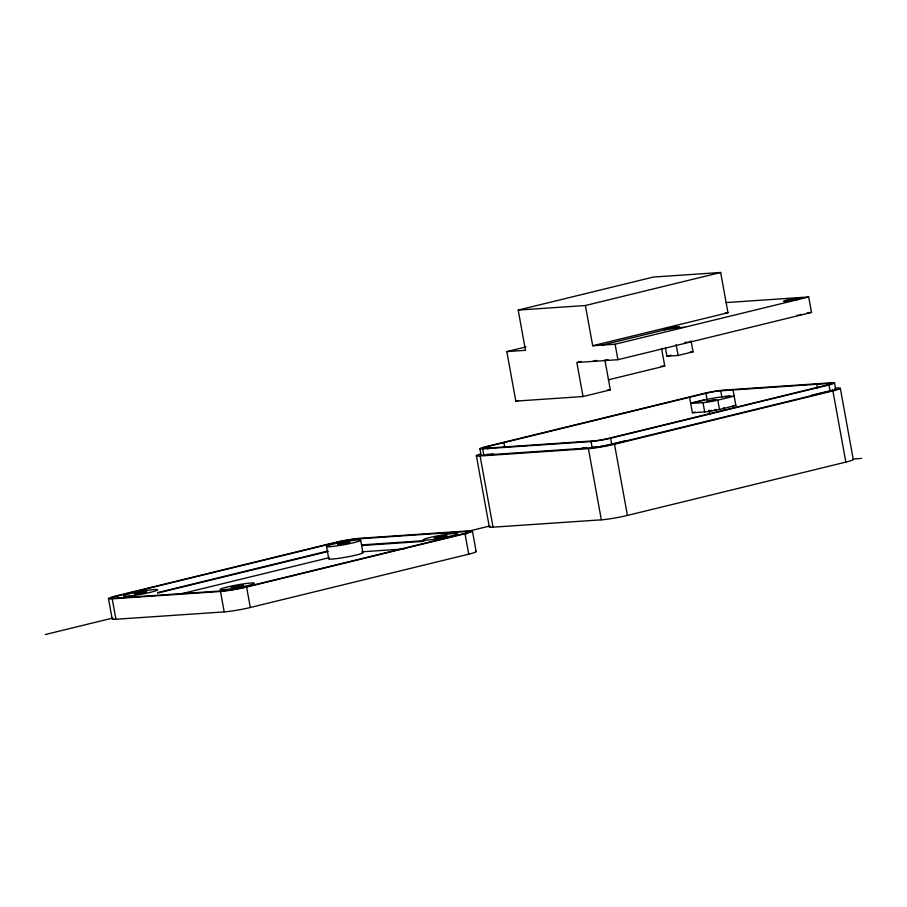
<?xml version="1.0" encoding="UTF-8"?>
<svg xmlns="http://www.w3.org/2000/svg" width="907" height="907" viewBox="0 0 907 907"><rect width="100%" height="100%" fill="white"/><g stroke="black" fill="none" stroke-linecap="round" stroke-linejoin="round"><path stroke-width="1.36" d="M518.18 310.081L653.448 277.054L720.657 272.485L727.97 312.722L592.702 345.748L585.389 305.512L518.18 310.081L525.482 350.317L506.82 351.587L515.811 401.109L583.031 396.54L610.332 389.874L604.89 359.909M585.389 305.512L720.657 272.485M506.82 351.587L526.003 346.905M602.044 345.113L665.364 329.66M797.491 298.38L801.232 297.473M592.702 345.748L615.105 344.229L808.704 296.963L811.516 312.439L617.916 359.705L576.841 362.494L583.031 396.54M578.212 362.165L580.945 361.496M592.713 361.417L596.795 360.419M605.264 360.328L607.973 359.66M665.443 347.971L666.94 356.224L670.999 355.227M666.94 356.224L678.141 355.465L693.039 351.825L691.032 340.817M515.811 401.109L518.566 400.44M608.359 379.829L664.752 366.065L661.543 348.356M487.524 446.607L705.941 393.287A10.737 0.884 -10.3 0 1 720.725 390.792L829.021 383.434A10.737 0.884 -10.3 0 1 826.935 385.056L608.518 438.387A10.737 0.884 -10.3 0 1 593.722 440.87L485.438 448.239A10.737 0.884 -10.3 0 1 487.524 446.607L487.977 449.078M691.27 402.969L705.011 399.613M707.063 399.477L690.681 403.479L703.004 402.64A10.737 0.884 -10.3 0 0 717.788 400.146L734.171 396.144L721.847 396.983A10.737 0.884 -10.3 0 0 707.063 399.477L705.941 393.287M689.558 397.289L692.37 412.764L695.102 412.095M716.485 409.499L714.399 409.975M692.37 412.764L704.694 411.925A10.737 0.884 -10.3 0 0 719.478 409.431L735.86 405.429L733.049 389.953M482.705 448.897L591.001 441.539A14.206 1.168 -10.3 0 0 610.57 438.24L828.987 384.919A14.206 1.168 -10.3 0 0 831.753 382.765L723.457 390.123A14.206 1.168 -10.3 0 0 703.889 393.423L485.472 446.743A14.206 1.168 -10.3 0 0 482.705 448.897L483.828 455.087L592.124 447.729A14.206 1.168 -10.3 0 0 611.692 444.43L830.109 391.11A14.206 1.168 -10.3 0 0 834.667 388.899M626.023 440.575L609.64 444.577A10.737 0.884 -10.3 0 1 604.572 445.666M811.674 395.248L828.057 391.246A10.737 0.884 -10.3 0 0 830.801 390.498M853.136 459.339A18.934 1.553 -10.3 0 1 845.846 462.105L627.429 515.425A18.934 1.553 -10.3 0 1 601.341 519.824L493.045 527.182L480.109 456.006L588.405 448.636A18.934 1.553 -10.3 0 0 614.493 444.237L832.909 390.917A18.934 1.553 -10.3 0 0 836.594 388.049M465.971 531.536A15.464 1.27 -10.3 0 1 462.955 533.883L244.539 587.203A15.464 1.27 -10.3 0 1 223.235 590.797L114.94 598.167A15.464 1.27 -10.3 0 1 117.955 595.82L336.361 542.488A15.464 1.27 -10.3 0 1 357.675 538.905L465.971 531.536L466.425 534.019M157.535 592.611L327.88 551.025M157.591 593.099L327.926 551.513M177.953 594.595L329.06 557.703M45.35 634.515L112.729 618.064M469.509 530.958L489.961 525.969M112.207 598.824L220.503 591.466A18.934 1.553 -10.3 0 0 246.602 587.067L465.008 533.747A18.934 1.553 -10.3 0 0 468.704 530.878L360.408 538.236A18.934 1.553 -10.3 0 0 334.309 542.635L115.903 595.956A18.934 1.553 -10.3 0 0 112.207 598.824L115.926 619.254L224.21 611.896A18.934 1.553 -10.3 0 0 250.309 607.497L468.726 554.177A18.934 1.553 -10.3 0 0 475.563 551.286M711.984 410.418L708.696 410.724M725.997 302.587L808.704 296.963M795.961 299.582L798.772 299.389M725.169 312.915L727.97 312.722M807.321 312.722L811.516 312.439M676.18 327.835L684.604 327.257M684.853 342.472L689.898 342.132M690.238 352.018L693.039 351.825M661.022 366.315L664.752 366.065M607.554 390.067L610.332 389.874M724.58 396.314L730.203 395.94M733.128 405.622L735.86 405.429M486.56 454.43L493.408 453.965M582.532 447.899L586.636 447.627M592.112 447.253L594.856 447.06A10.737 0.884 -10.3 0 0 596.783 446.879M853.578 458.953L861.65 458.409M361.61 544.903L423.501 540.697M362.108 545.526L423.988 541.32M361.825 551.807L404.023 548.939M840.336 388.332L853.272 459.52M834.553 382.981L835.687 389.171M832.909 390.917L845.846 462.105M828.987 384.919L830.109 391.11M816.697 384.273L817.377 387.981M720.725 390.792L721.847 396.983M723.786 407.651L724.296 410.406M717.788 400.146L719.478 409.431M709.002 410.145L709.75 414.284M703.004 402.64L704.694 411.925M676.146 344.456L678.141 355.465M615.105 344.229L617.916 359.705M614.493 444.237L627.429 515.425M610.57 438.24L611.692 444.43M591.001 441.539L592.124 447.729M588.405 448.636L601.341 519.824M503.907 442.605L504.802 447.559M479.894 448.682L481.027 454.872M476.368 455.711L489.304 526.899M472.445 531.162L476.152 551.592M465.008 533.747L468.726 554.177M360.691 540.277A17.358 1.417 -10.3 0 1 335.046 546.15A17.358 1.417 -10.3 0 1 335.091 543.644A17.358 1.417 -10.3 0 1 360.691 540.277L362.936 552.658M326.531 546.433L328.776 558.814M246.602 587.067L250.309 607.497M220.503 591.466L224.21 611.896M117.955 595.82L118.398 598.291M108.466 598.541L112.173 618.971M493.045 527.182A18.934 1.553 -10.3 0 1 489.984 526.366M480.109 456.006A18.934 1.553 -10.3 0 1 480.325 454.044M801.176 314.378A7.891 0.646 -10.3 0 1 800.087 314.718M798.602 315.103A7.891 0.646 -10.3 0 1 796.811 315.5M483.828 455.087A14.206 1.168 -10.3 0 1 481.163 454.702M115.926 619.254A18.934 1.553 -10.3 0 1 112.865 618.438M832.184 389.681A10.737 0.884 -10.3 0 1 832.161 389.919M603.189 445.915A10.737 0.884 -10.3 0 1 600.457 446.38M362.369 552.386A17.358 1.417 -10.3 0 1 345.828 557.181A17.358 1.417 -10.3 0 1 329.366 558.338M231.194 587.351L236.16 587.067L243.495 585.185L231.194 587.351M134.519 593.904C148.725 593.212 152.512 589.233 134.519 593.904M337.585 544.313L343.696 543.86L349.819 542.227L337.585 544.313M707.007 401.234L716.167 399.692L707.007 401.234M434.464 537.67C442.094 537.998 458.33 532.602 434.464 537.67M786.822 300.172L785.337 300.557A7.891 0.646 -10.3 0 0 785.609 301.373A7.891 0.646 -10.3 0 0 795.79 299.627L797.276 299.242A7.891 0.646 -10.3 0 0 797.65 298.369L796.278 298.494A7.891 0.646 -10.3 0 0 786.822 300.172M677.416 327.518L675.908 327.903A7.891 0.646 -10.3 0 1 666.464 329.558L665.114 329.672A7.891 0.646 -10.3 0 1 666.362 328.595A7.891 0.646 -10.3 0 1 676.611 326.735L677.96 326.622A7.891 0.646 -10.3 0 1 677.416 327.518M129.225 596.046A17.358 1.417 -10.3 0 0 157.308 590.196A17.358 1.417 -10.3 0 0 135.222 592.52A17.358 1.417 -10.3 0 0 129.225 596.046M226.773 589.38A17.358 1.417 -10.3 0 0 254.209 583.496A17.358 1.417 -10.3 0 0 230.911 586.16A17.358 1.417 -10.3 0 0 226.773 589.38M431.8 539.574A17.358 1.417 -10.3 0 0 457.411 533.701A17.358 1.417 -10.3 0 0 431.777 537.069A17.358 1.417 -10.3 0 0 431.8 539.574"/></g></svg>
